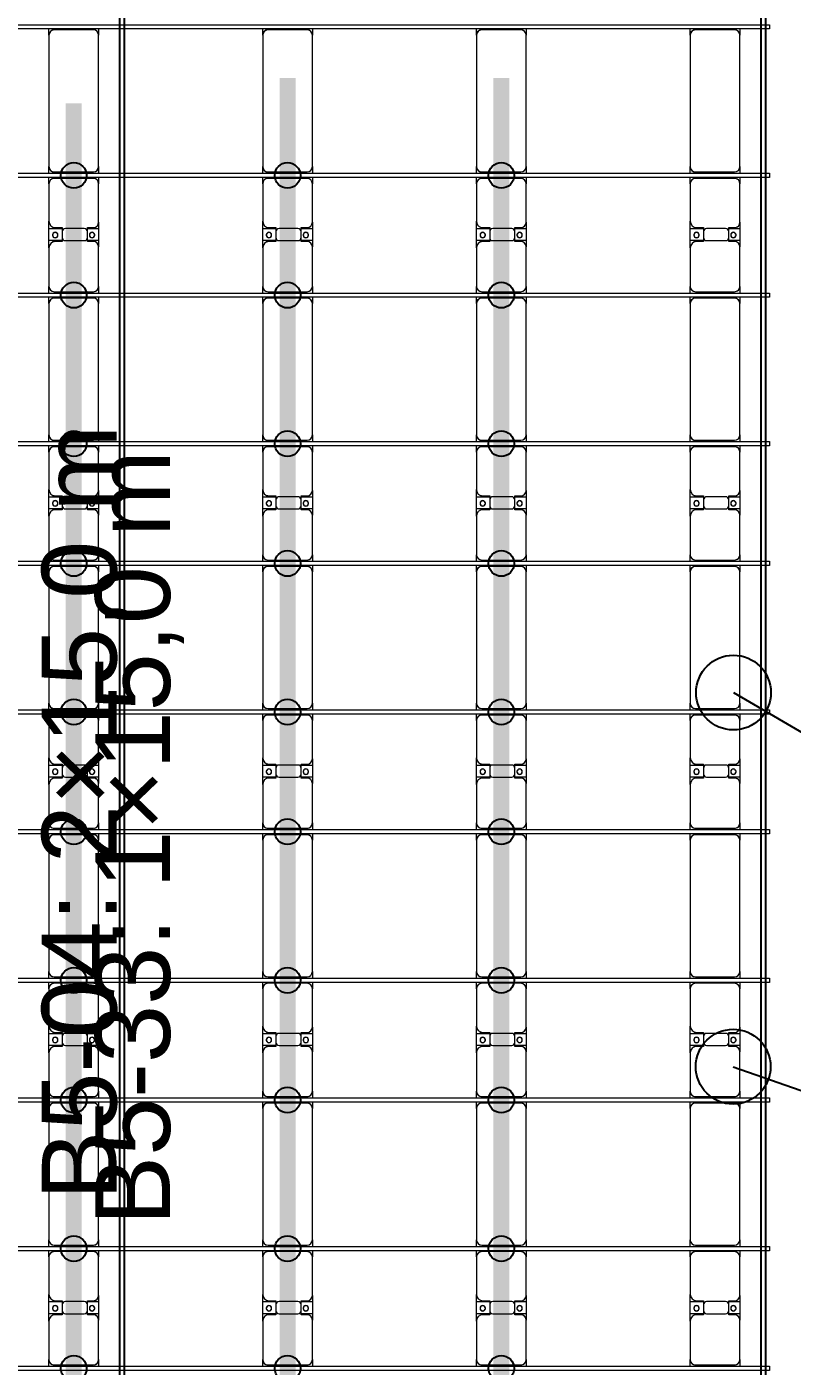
# Model space of a CAD drawing. Header units: millimetres. Extents: x -147246 to 112336, y -213734 to -86506.
# Drawn here: x 1445 to 8607, y -201110 to -188580 of the extents above; entities that cross this region are included whole.
import ezdxf

# ---------------------------------------------------------------- set-up
doc = ezdxf.new("R2010")
doc.units = ezdxf.units.MM
doc.layers.add('A-GENM', color=13, linetype='Continuous', lineweight=9)
doc.layers.add('S-BEAM', color=12, linetype='Continuous', lineweight=9)
for name, color, linetype in [('GC-BICH NEO', 6, 'Continuous'), ('GC-DAY NEO', 5, 'Continuous'), ('GC-GHI CHU', 2, 'Continuous'), ('GC-HOP 40x60 GIA CUONG', 1, 'Continuous')]:
    doc.layers.add(name, color=color, linetype=linetype)
doc.styles.add('GC_VN', font='arial.ttf')

# ---------------------------------------------------------------- blocks, each defined once
blk = doc.blocks.new('Dai phao do pin - DẢI PHAO ĐỠ PIN-V50-BỐ TRÍ KHUNG KẾT CẤU BÈ PIN 05')
at = {"layer": 'A-GENM', "color": 7}
for p, q in [((708, 242), (770, 242)), ((720, 192), (720, -173)), ((1130, 242), (770, 242)), ((1130, 242), (1312, 242)), ((1190, 118), (1190, 182)), ((1198, 242), (1380, 242)), ((1198, 118), (1198, 242)), ((1312, 242), (1312, 118)), ((1320, 182), (1320, 118)), ((1730, 242), (1380, 242)), ((1730, 242), (1788, 242)), ((1780, -173), (1780, 192)), ((1828, 242), (1890, 242)), ((1840, 192), (1840, -173)), ((3120, 242), (1890, 242)), ((3120, 242), (3178, 242)), ((3170, -173), (3170, 192)), ((3219, 242), (3280, 242)), ((3230, 192), (3230, -173)), ((3640, 242), (3280, 242)), ((3640, 242), (3822, 242)), ((3700, 118), (3700, 182)), ((3708, 242), (3890, 242)), ((3708, 118), (3708, 242)), ((3822, 242), (3822, 118)), ((3830, 182), (3830, 118)), ((4240, 242), (3890, 242)), ((4240, 242), (4298, 242)), ((4290, -173), (4290, 192)), ((4338, 242), (4400, 242)), ((4350, 192), (4350, -173)), ((5630, 242), (4400, 242)), ((5630, 242), (5688, 242)), ((5680, -173), (5680, 192)), ((5728, 242), (5790, 242)), ((5740, 192), (5740, -173)), ((6150, 242), (5790, 242)), ((6150, 242), (6332, 242)), ((6210, 118), (6210, 182)), ((6218, 242), (6400, 242)), ((6218, 118), (6218, 242)), ((6332, 242), (6332, 118)), ((6340, 182), (6340, 118)), ((6750, 242), (6400, 242)), ((6750, 242), (6808, 242)), ((6800, -173), (6800, 192)), ((6848, 242), (6910, 242)), ((6860, 192), (6860, -173)), ((8140, 242), (6910, 242)), ((8140, 242), (8198, 242)), ((8190, -173), (8190, 192)), ((8238, 242), (8300, 242)), ((8250, 192), (8250, -173)), ((8660, 242), (8300, 242)), ((8660, 242), (8842, 242)), ((8720, 118), (8720, 182)), ((8728, 242), (8910, 242)), ((8728, 118), (8728, 242)), ((8842, 242), (8842, 118)), ((8850, 182), (8850, 118)), ((9260, 242), (8910, 242)), ((9260, 242), (9318, 242)), ((9310, -173), (9310, 192)), ((9358, 242), (9420, 242)), ((9370, 192), (9370, -173)), ((10650, 242), (9420, 242)), ((10650, 242), (10708, 242)), ((10700, -173), (10700, 192)), ((10748, 242), (10808, 242)), ((10760, 192), (10760, -173)), ((11170, 242), (10810, 242)), ((11170, 242), (11352, 242)), ((11230, 118), (11230, 182)), ((11238, 242), (11420, 242)), ((11238, 118), (11238, 242)), ((11352, 242), (11352, 118)), ((11360, 182), (11360, 118)), ((11770, 242), (11420, 242)), ((11770, 242), (11828, 242)), ((11820, -173), (11820, 192)), ((11868, 242), (11930, 242)), ((11880, 192), (11880, -173)), ((13160, 242), (11930, 242)), ((13160, 242), (13218, 242)), ((13210, -173), (13210, 192)), ((1282, 118), (1190, 118)), ((1198, 88), (1198, -88)), ((1320, 118), (1228, 118)), ((1312, -88), (1312, 88)), ((3792, 118), (3700, 118)), ((3708, 88), (3708, -88)), ((3830, 118), (3738, 118)), ((3822, -88), (3822, 88)), ((6302, 118), (6210, 118)), ((6218, 88), (6218, -88)), ((6340, 118), (6248, 118)), ((6332, -88), (6332, 88)), ((8812, 118), (8720, 118)), ((8728, 88), (8728, -88)), ((8850, 118), (8758, 118)), ((8842, -88), (8842, 88)), ((11322, 118), (11230, 118)), ((11238, 88), (11238, -88)), ((11360, 118), (11268, 118)), ((11352, -88), (11352, 88)), ((1190, -173), (1190, -118)), ((1190, -118), (1282, -118)), ((1198, -223), (1198, -118)), ((1228, -118), (1320, -118)), ((1312, -118), (1312, -223)), ((1320, -118), (1320, -173)), ((3700, -173), (3700, -118)), ((3700, -118), (3792, -118)), ((3708, -223), (3708, -118)), ((3738, -118), (3830, -118)), ((3822, -118), (3822, -223)), ((3830, -118), (3830, -173)), ((6210, -173), (6210, -118)), ((6210, -118), (6302, -118)), ((6218, -223), (6218, -118)), ((6248, -118), (6340, -118)), ((6332, -118), (6332, -223)), ((6340, -118), (6340, -173)), ((8720, -173), (8720, -118)), ((8720, -118), (8812, -118)), ((8728, -223), (8728, -118)), ((8758, -118), (8850, -118)), ((8842, -118), (8842, -223)), ((8850, -118), (8850, -173)), ((11230, -173), (11230, -118)), ((11230, -118), (11322, -118)), ((11238, -223), (11238, -118)), ((11268, -118), (11360, -118)), ((11352, -118), (11352, -223)), ((11360, -118), (11360, -173)), ((770, -223), (708, -223)), ((770, -223), (1140, -223)), ((1312, -223), (1140, -223)), ((1370, -223), (1198, -223)), ((1370, -223), (1730, -223)), ((1788, -223), (1730, -223)), ((1890, -223), (1828, -223)), ((1890, -223), (3120, -223)), ((3178, -223), (3120, -223)), ((3280, -223), (3219, -223)), ((3280, -223), (3650, -223)), ((3822, -223), (3650, -223)), ((3880, -223), (3708, -223)), ((3880, -223), (4240, -223)), ((4298, -223), (4240, -223)), ((4400, -223), (4338, -223)), ((4400, -223), (5630, -223)), ((5688, -223), (5630, -223)), ((5790, -223), (5728, -223)), ((5790, -223), (6160, -223)), ((6332, -223), (6160, -223)), ((6390, -223), (6218, -223)), ((6390, -223), (6750, -223)), ((6808, -223), (6750, -223)), ((6910, -223), (6848, -223)), ((6910, -223), (8140, -223)), ((8198, -223), (8140, -223)), ((8300, -223), (8238, -223)), ((8300, -223), (8670, -223)), ((8842, -223), (8670, -223)), ((8900, -223), (8728, -223)), ((8900, -223), (9260, -223)), ((9318, -223), (9260, -223)), ((9420, -223), (9358, -223)), ((9420, -223), (10650, -223)), ((10708, -223), (10650, -223)), ((10808, -223), (10748, -223)), ((10810, -223), (11180, -223)), ((11352, -223), (11180, -223)), ((11410, -223), (11238, -223)), ((11410, -223), (11770, -223)), ((11828, -223), (11770, -223)), ((11930, -223), (11868, -223)), ((11930, -223), (13160, -223)), ((13218, -223), (13160, -223))]:
    blk.add_line(p, q, dxfattribs=at)
for centre, radius, start, end in [((770, 192), 50, 90, 180), ((770, 192), 50, 135, 180), ((1130, 182), 60, 360, 90), ((1130, 182), 60, 360, 30), ((1249, 183), 25, 360, 180), ((1249, 183), 25, 180, 0), ((1251, 183), 25, 0, 180), ((1251, 183), 25, 180, 360), ((1380, 182), 60, 90, 180), ((1380, 182), 60, 150, 180), ((1730, 192), 50, 360, 90), ((1730, 192), 50, 360, 45), ((1890, 192), 50, 90, 180), ((1890, 192), 50, 105, 180), ((3120, 192), 50, 360, 90), ((3120, 192), 50, 15, 90), ((3280, 192), 50, 90, 180), ((3280, 192), 50, 135, 180), ((3640, 182), 60, 360, 90), ((3640, 182), 60, 360, 25.4128), ((3759, 183), 25, 0, 180), ((3759, 183), 25, 180, 360), ((3761, 183), 25, 360, 180), ((3761, 183), 25, 180, 0), ((3890, 182), 60, 90, 180), ((3890, 182), 60, 150, 180), ((4240, 192), 50, 360, 90), ((4240, 192), 50, 360, 45), ((4400, 192), 50, 90, 180), ((4400, 192), 50, 105, 180), ((5630, 192), 50, 360, 90), ((5630, 192), 50, 15, 90), ((5790, 192), 50, 90, 180), ((5790, 192), 50, 135, 180), ((6150, 182), 60, 0, 90), ((6150, 182), 60, 0, 30), ((6269, 183), 25, 0, 180), ((6269, 183), 25, 180, 0), ((6271, 183), 25, 0, 180), ((6271, 183), 25, 180, 0), ((6400, 182), 60, 90, 180), ((6400, 182), 60, 150, 180), ((6750, 192), 50, 0, 90), ((6750, 192), 50, 0, 45), ((6910, 192), 50, 90, 180), ((6910, 192), 50, 105, 180), ((8140, 192), 50, 360, 90), ((8140, 192), 50, 15, 90), ((8300, 192), 50, 90, 180), ((8300, 192), 50, 135, 180), ((8660, 182), 60, 0, 90), ((8660, 182), 60, 0, 30), ((8779, 183), 25, 0, 180), ((8779, 183), 25, 180, 0), ((8781, 183), 25, 360, 180), ((8781, 183), 25, 180, 360), ((8910, 182), 60, 90, 180), ((8910, 182), 60, 150, 180), ((9260, 192), 50, 360, 90), ((9260, 192), 50, 360, 45), ((9420, 192), 50, 90, 180), ((9420, 192), 50, 105, 180), ((10650, 192), 50, 0, 90), ((10650, 192), 50, 15, 90), ((10810, 192), 50, 90, 180), ((10810, 192), 50, 135, 180), ((11170, 182), 60, 360, 90), ((11170, 182), 60, 360, 30), ((11289, 183), 25, 0, 180), ((11289, 183), 25, 180, 0), ((11291, 183), 25, 0, 180), ((11291, 183), 25, 180, 0), ((11420, 182), 60, 90, 180), ((11420, 182), 60, 150, 180), ((11770, 192), 50, 0, 90), ((11770, 192), 50, 0, 45), ((11930, 192), 50, 90, 180), ((11930, 192), 50, 105, 180), ((13160, 192), 50, 0, 90), ((13160, 192), 50, 15, 90), ((1228, 88), 30, 90, 180), ((1282, 88), 30, 360, 90), ((3738, 88), 30, 90, 180), ((3792, 88), 30, 360, 90), ((6248, 88), 30, 90, 180), ((6302, 88), 30, 360, 90), ((8758, 88), 30, 90, 180), ((8812, 88), 30, 360, 90), ((11268, 88), 30, 90, 180), ((11322, 88), 30, 360, 90), ((1228, -88), 30, 180, 270), ((1282, -88), 30, 270, 360), ((3738, -88), 30, 180, 270), ((3792, -88), 30, 270, 360), ((6248, -88), 30, 180, 270), ((6302, -88), 30, 270, 360), ((8758, -88), 30, 180, 270), ((8812, -88), 30, 270, 360), ((11268, -88), 30, 180, 270), ((11322, -88), 30, 270, 360), ((770, -173), 50, 180, 270), ((770, -173), 50, 185.1297, 225), ((1140, -173), 50, 270, 360), ((1140, -173), 50, 315, 354.8725), ((1249, -162), 25, 0, 180), ((1249, -162), 25, 180, 360), ((1251, -162), 25, 0, 180), ((1251, -162), 25, 180, 0), ((1370, -173), 50, 180, 270), ((1370, -173), 50, 185.1269, 225), ((1730, -173), 50, 270, 360), ((1730, -173), 50, 315, 354.8753), ((1890, -173), 50, 180, 270), ((1890, -173), 50, 185.1245, 270), ((3120, -173), 50, 270, 360), ((3120, -173), 50, 285, 354.8817), ((3280, -173), 50, 180, 270), ((3280, -173), 50, 185.118, 225), ((3650, -173), 50, 270, 0), ((3650, -173), 50, 315, 354.8841), ((3759, -162), 25, 0, 180), ((3759, -162), 25, 180, 360), ((3761, -162), 25, 0, 180), ((3761, -162), 25, 180, 360), ((3880, -173), 50, 180, 270), ((3880, -173), 50, 185.1152, 225), ((4240, -173), 50, 270, 360), ((4240, -173), 50, 315, 354.8869), ((4400, -173), 50, 180, 270), ((4400, -173), 50, 185.1128, 270), ((5630, -173), 50, 270, 360), ((5630, -173), 50, 285, 354.8933), ((5790, -173), 50, 180, 270), ((5790, -173), 50, 185.1064, 225), ((6160, -173), 50, 270, 0), ((6160, -173), 50, 315, 354.8958), ((6269, -162), 25, 0, 180), ((6269, -162), 25, 180, 0), ((6271, -162), 25, 0, 180), ((6271, -162), 25, 180, 0), ((6390, -173), 50, 180, 270), ((6390, -173), 50, 185.1036, 225), ((6750, -173), 50, 270, 360), ((6750, -173), 50, 315, 354.8985), ((6910, -173), 50, 180, 270), ((6910, -173), 50, 185.1012, 270), ((8140, -173), 50, 270, 360), ((8140, -173), 50, 285, 354.9049), ((8300, -173), 50, 180, 270), ((8300, -173), 50, 185.0948, 225), ((8670, -173), 50, 270, 0), ((8670, -173), 50, 315, 354.9074), ((8779, -162), 25, 360, 180), ((8779, -162), 25, 180, 0), ((8781, -162), 25, 0, 180), ((8781, -162), 25, 180, 0), ((8900, -173), 50, 180, 270), ((8900, -173), 50, 185.092, 225), ((9260, -173), 50, 270, 360), ((9260, -173), 50, 315, 354.9101), ((9420, -173), 50, 180, 270), ((9420, -173), 50, 185.0896, 270), ((10650, -173), 50, 270, 0), ((10650, -173), 50, 285, 354.9166), ((10810, -173), 50, 180, 270), ((10810, -173), 50, 185.0831, 225), ((11180, -173), 50, 270, 360), ((11180, -173), 50, 315, 354.919), ((11289, -162), 25, 360, 180), ((11289, -162), 25, 180, 0), ((11291, -162), 25, 0, 180), ((11291, -162), 25, 180, 0), ((11410, -173), 50, 180, 270), ((11410, -173), 50, 185.0804, 225), ((11770, -173), 50, 270, 360), ((11770, -173), 50, 315, 354.9218), ((11930, -173), 50, 180, 270), ((11930, -173), 50, 185.078, 270), ((13160, -173), 50, 270, 0), ((13160, -173), 50, 285, 354.9282)]:
    blk.add_arc(centre, radius, start, end, dxfattribs=at)
blk = doc.blocks.new('Dai phao do pin - DẢI PHAO ĐỠ PIN-V51-BỐ TRÍ KHUNG KẾT CẤU BÈ PIN 05')
at = {"layer": 'A-GENM', "color": 7}
for p, q in [((708, 242), (770, 242)), ((720, 192), (720, -173)), ((1130, 242), (770, 242)), ((1130, 242), (1312, 242)), ((1190, 118), (1190, 182)), ((1198, 242), (1380, 242)), ((1198, 118), (1198, 242)), ((1312, 242), (1312, 118)), ((1320, 182), (1320, 118)), ((1730, 242), (1380, 242)), ((1730, 242), (1788, 242)), ((1780, -173), (1780, 192)), ((1828, 242), (1890, 242)), ((1840, 192), (1840, -173)), ((3120, 242), (1890, 242)), ((3120, 242), (3178, 242)), ((3170, -173), (3170, 192)), ((3219, 242), (3280, 242)), ((3230, 192), (3230, -173)), ((3640, 242), (3280, 242)), ((3640, 242), (3822, 242)), ((3700, 118), (3700, 182)), ((3708, 242), (3890, 242)), ((3708, 118), (3708, 242)), ((3822, 242), (3822, 118)), ((3830, 182), (3830, 118)), ((4240, 242), (3890, 242)), ((4240, 242), (4298, 242)), ((4290, -173), (4290, 192)), ((4338, 242), (4400, 242)), ((4350, 192), (4350, -173)), ((5630, 242), (4400, 242)), ((5630, 242), (5688, 242)), ((5680, -173), (5680, 192)), ((5728, 242), (5790, 242)), ((5740, 192), (5740, -173)), ((6150, 242), (5790, 242)), ((6150, 242), (6332, 242)), ((6210, 118), (6210, 182)), ((6218, 242), (6400, 242)), ((6218, 118), (6218, 242)), ((6332, 242), (6332, 118)), ((6340, 182), (6340, 118)), ((6750, 242), (6400, 242)), ((6750, 242), (6808, 242)), ((6800, -173), (6800, 192)), ((6848, 242), (6910, 242)), ((6860, 192), (6860, -173)), ((8140, 242), (6910, 242)), ((8140, 242), (8198, 242)), ((8190, -173), (8190, 192)), ((8238, 242), (8300, 242)), ((8250, 192), (8250, -173)), ((8660, 242), (8300, 242)), ((8660, 242), (8842, 242)), ((8720, 118), (8720, 182)), ((8728, 242), (8910, 242)), ((8728, 118), (8728, 242)), ((8842, 242), (8842, 118)), ((8850, 182), (8850, 118)), ((9260, 242), (8910, 242)), ((9260, 242), (9318, 242)), ((9310, -173), (9310, 192)), ((9358, 242), (9420, 242)), ((9370, 192), (9370, -173)), ((10650, 242), (9420, 242)), ((10650, 242), (10708, 242)), ((10700, -173), (10700, 192)), ((10748, 242), (10808, 242)), ((10760, 192), (10760, -173)), ((11170, 242), (10810, 242)), ((11170, 242), (11352, 242)), ((11230, 118), (11230, 182)), ((11238, 242), (11420, 242)), ((11238, 118), (11238, 242)), ((11352, 242), (11352, 118)), ((11360, 182), (11360, 118)), ((11770, 242), (11420, 242)), ((11770, 242), (11828, 242)), ((11820, -173), (11820, 192)), ((11868, 242), (11930, 242)), ((11880, 192), (11880, -173)), ((13160, 242), (11930, 242)), ((13160, 242), (13218, 242)), ((13210, -173), (13210, 192)), ((1282, 118), (1190, 118)), ((1198, 88), (1198, -88)), ((1320, 118), (1228, 118)), ((1312, -88), (1312, 88)), ((3792, 118), (3700, 118)), ((3708, 88), (3708, -88)), ((3830, 118), (3738, 118)), ((3822, -88), (3822, 88)), ((6302, 118), (6210, 118)), ((6218, 88), (6218, -88)), ((6340, 118), (6248, 118)), ((6332, -88), (6332, 88)), ((8812, 118), (8720, 118)), ((8728, 88), (8728, -88)), ((8850, 118), (8758, 118)), ((8842, -88), (8842, 88)), ((11322, 118), (11230, 118)), ((11238, 88), (11238, -88)), ((11360, 118), (11268, 118)), ((11352, -88), (11352, 88)), ((1190, -173), (1190, -118)), ((1190, -118), (1282, -118)), ((1198, -223), (1198, -118)), ((1228, -118), (1320, -118)), ((1312, -118), (1312, -223)), ((1320, -118), (1320, -173)), ((3700, -173), (3700, -118)), ((3700, -118), (3792, -118)), ((3708, -223), (3708, -118)), ((3738, -118), (3830, -118)), ((3822, -118), (3822, -223)), ((3830, -118), (3830, -173)), ((6210, -173), (6210, -118)), ((6210, -118), (6302, -118)), ((6218, -223), (6218, -118)), ((6248, -118), (6340, -118)), ((6332, -118), (6332, -223)), ((6340, -118), (6340, -173)), ((8720, -173), (8720, -118)), ((8720, -118), (8812, -118)), ((8728, -223), (8728, -118)), ((8758, -118), (8850, -118)), ((8842, -118), (8842, -223)), ((8850, -118), (8850, -173)), ((11230, -173), (11230, -118)), ((11230, -118), (11322, -118)), ((11238, -223), (11238, -118)), ((11268, -118), (11360, -118)), ((11352, -118), (11352, -223)), ((11360, -118), (11360, -173)), ((770, -223), (708, -223)), ((770, -223), (1140, -223)), ((1312, -223), (1140, -223)), ((1370, -223), (1198, -223)), ((1370, -223), (1730, -223)), ((1788, -223), (1730, -223)), ((1890, -223), (1828, -223)), ((1890, -223), (3120, -223)), ((3178, -223), (3120, -223)), ((3280, -223), (3219, -223)), ((3280, -223), (3650, -223)), ((3822, -223), (3650, -223)), ((3880, -223), (3708, -223)), ((3880, -223), (4240, -223)), ((4298, -223), (4240, -223)), ((4400, -223), (4338, -223)), ((4400, -223), (5630, -223)), ((5688, -223), (5630, -223)), ((5790, -223), (5728, -223)), ((5790, -223), (6160, -223)), ((6332, -223), (6160, -223)), ((6390, -223), (6218, -223)), ((6390, -223), (6750, -223)), ((6808, -223), (6750, -223)), ((6910, -223), (6848, -223)), ((6910, -223), (8140, -223)), ((8198, -223), (8140, -223)), ((8300, -223), (8238, -223)), ((8300, -223), (8670, -223)), ((8842, -223), (8670, -223)), ((8900, -223), (8728, -223)), ((8900, -223), (9260, -223)), ((9318, -223), (9260, -223)), ((9420, -223), (9358, -223)), ((9420, -223), (10650, -223)), ((10708, -223), (10650, -223)), ((10808, -223), (10748, -223)), ((10810, -223), (11180, -223)), ((11352, -223), (11180, -223)), ((11410, -223), (11238, -223)), ((11410, -223), (11770, -223)), ((11828, -223), (11770, -223)), ((11930, -223), (11868, -223)), ((11930, -223), (13160, -223)), ((13218, -223), (13160, -223))]:
    blk.add_line(p, q, dxfattribs=at)
for centre, radius, start, end in [((770, 192), 50, 90, 180), ((770, 192), 50, 135, 180), ((1130, 182), 60, 360, 90), ((1130, 182), 60, 360, 30), ((1249, 183), 25, 360, 180), ((1249, 183), 25, 180, 0), ((1251, 183), 25, 0, 180), ((1251, 183), 25, 180, 360), ((1380, 182), 60, 90, 180), ((1380, 182), 60, 150, 180), ((1730, 192), 50, 360, 90), ((1730, 192), 50, 360, 45), ((1890, 192), 50, 90, 180), ((1890, 192), 50, 105, 180), ((3120, 192), 50, 360, 90), ((3120, 192), 50, 15, 90), ((3280, 192), 50, 90, 180), ((3280, 192), 50, 135, 180), ((3640, 182), 60, 360, 90), ((3640, 182), 60, 360, 25.3917), ((3759, 183), 25, 0, 180), ((3759, 183), 25, 180, 360), ((3761, 183), 25, 360, 180), ((3761, 183), 25, 180, 0), ((3890, 182), 60, 90, 180), ((3890, 182), 60, 150, 180), ((4240, 192), 50, 360, 90), ((4240, 192), 50, 360, 45), ((4400, 192), 50, 90, 180), ((4400, 192), 50, 105, 180), ((5630, 192), 50, 360, 90), ((5630, 192), 50, 15, 90), ((5790, 192), 50, 90, 180), ((5790, 192), 50, 135, 180), ((6150, 182), 60, 0, 90), ((6150, 182), 60, 0, 30), ((6269, 183), 25, 0, 180), ((6269, 183), 25, 180, 0), ((6271, 183), 25, 0, 180), ((6271, 183), 25, 180, 0), ((6400, 182), 60, 90, 180), ((6400, 182), 60, 150, 180), ((6750, 192), 50, 0, 90), ((6750, 192), 50, 0, 45), ((6910, 192), 50, 90, 180), ((6910, 192), 50, 105, 180), ((8140, 192), 50, 360, 90), ((8140, 192), 50, 15, 90), ((8300, 192), 50, 90, 180), ((8300, 192), 50, 135, 180), ((8660, 182), 60, 0, 90), ((8660, 182), 60, 0, 30), ((8779, 183), 25, 0, 180), ((8779, 183), 25, 180, 0), ((8781, 183), 25, 360, 180), ((8781, 183), 25, 180, 360), ((8910, 182), 60, 90, 180), ((8910, 182), 60, 150, 180), ((9260, 192), 50, 360, 90), ((9260, 192), 50, 360, 45), ((9420, 192), 50, 90, 180), ((9420, 192), 50, 105, 180), ((10650, 192), 50, 0, 90), ((10650, 192), 50, 15, 90), ((10810, 192), 50, 90, 180), ((10810, 192), 50, 135, 180), ((11170, 182), 60, 360, 90), ((11170, 182), 60, 360, 30), ((11289, 183), 25, 0, 180), ((11289, 183), 25, 180, 0), ((11291, 183), 25, 0, 180), ((11291, 183), 25, 180, 0), ((11420, 182), 60, 90, 180), ((11420, 182), 60, 150, 180), ((11770, 192), 50, 0, 90), ((11770, 192), 50, 0, 45), ((11930, 192), 50, 90, 180), ((11930, 192), 50, 105, 180), ((13160, 192), 50, 0, 90), ((13160, 192), 50, 15, 90), ((1228, 88), 30, 90, 180), ((1282, 88), 30, 360, 90), ((3738, 88), 30, 90, 180), ((3792, 88), 30, 360, 90), ((6248, 88), 30, 90, 180), ((6302, 88), 30, 360, 90), ((8758, 88), 30, 90, 180), ((8812, 88), 30, 360, 90), ((11268, 88), 30, 90, 180), ((11322, 88), 30, 360, 90), ((1228, -88), 30, 180, 270), ((1282, -88), 30, 270, 360), ((3738, -88), 30, 180, 270), ((3792, -88), 30, 270, 360), ((6248, -88), 30, 180, 270), ((6302, -88), 30, 270, 360), ((8758, -88), 30, 180, 270), ((8812, -88), 30, 270, 360), ((11268, -88), 30, 180, 270), ((11322, -88), 30, 270, 360), ((770, -173), 50, 180, 270), ((770, -173), 50, 180, 225), ((1140, -173), 50, 270, 360), ((1140, -173), 50, 315, 360), ((1249, -162), 25, 0, 180), ((1249, -162), 25, 180, 360), ((1251, -162), 25, 0, 180), ((1251, -162), 25, 180, 0), ((1370, -173), 50, 180, 270), ((1370, -173), 50, 180, 225), ((1730, -173), 50, 270, 360), ((1730, -173), 50, 315, 360), ((1890, -173), 50, 180, 270), ((1890, -173), 50, 180, 270), ((3120, -173), 50, 270, 360), ((3120, -173), 50, 285, 360), ((3280, -173), 50, 180, 270), ((3280, -173), 50, 180, 225), ((3650, -173), 50, 270, 0), ((3650, -173), 50, 315, 0), ((3759, -162), 25, 0, 180), ((3759, -162), 25, 180, 360), ((3761, -162), 25, 0, 180), ((3761, -162), 25, 180, 360), ((3880, -173), 50, 180, 270), ((3880, -173), 50, 180, 225), ((4240, -173), 50, 270, 360), ((4240, -173), 50, 315, 360), ((4400, -173), 50, 180, 270), ((4400, -173), 50, 180, 270), ((5630, -173), 50, 270, 360), ((5630, -173), 50, 285, 360), ((5790, -173), 50, 180, 270), ((5790, -173), 50, 180, 225), ((6160, -173), 50, 270, 0), ((6160, -173), 50, 315, 0), ((6269, -162), 25, 0, 180), ((6269, -162), 25, 180, 0), ((6271, -162), 25, 0, 180), ((6271, -162), 25, 180, 0), ((6390, -173), 50, 180, 270), ((6390, -173), 50, 180, 225), ((6750, -173), 50, 270, 360), ((6750, -173), 50, 315, 360), ((6910, -173), 50, 180, 270), ((6910, -173), 50, 180, 270), ((8140, -173), 50, 270, 360), ((8140, -173), 50, 285, 360), ((8300, -173), 50, 180, 270), ((8300, -173), 50, 180, 225), ((8670, -173), 50, 270, 0), ((8670, -173), 50, 315, 0), ((8779, -162), 25, 360, 180), ((8779, -162), 25, 180, 0), ((8781, -162), 25, 0, 180), ((8781, -162), 25, 180, 0), ((8900, -173), 50, 180, 270), ((8900, -173), 50, 180, 225), ((9260, -173), 50, 270, 360), ((9260, -173), 50, 315, 360), ((9420, -173), 50, 180, 270), ((9420, -173), 50, 180, 270), ((10650, -173), 50, 270, 0), ((10650, -173), 50, 285, 0), ((10810, -173), 50, 180, 270), ((10810, -173), 50, 180, 225), ((11180, -173), 50, 270, 360), ((11180, -173), 50, 315, 360), ((11289, -162), 25, 360, 180), ((11289, -162), 25, 180, 0), ((11291, -162), 25, 0, 180), ((11291, -162), 25, 180, 0), ((11410, -173), 50, 180, 270), ((11410, -173), 50, 180, 225), ((11770, -173), 50, 270, 360), ((11770, -173), 50, 315, 360), ((11930, -173), 50, 180, 270), ((11930, -173), 50, 180, 270), ((13160, -173), 50, 270, 0), ((13160, -173), 50, 285, 360)]:
    blk.add_arc(centre, radius, start, end, dxfattribs=at)
blk = doc.blocks.new('Dai phao do pin - DẢI PHAO ĐỠ PIN-V52-BỐ TRÍ KHUNG KẾT CẤU BÈ PIN 05')
at = {"layer": 'A-GENM', "color": 7}
for p, q in [((708, 242), (770, 242)), ((720, 192), (720, -173)), ((1130, 242), (770, 242)), ((1130, 242), (1312, 242)), ((1190, 118), (1190, 182)), ((1198, 242), (1380, 242)), ((1198, 118), (1198, 242)), ((1312, 242), (1312, 118)), ((1320, 182), (1320, 118)), ((1730, 242), (1380, 242)), ((1730, 242), (1788, 242)), ((1780, -173), (1780, 192)), ((1828, 242), (1890, 242)), ((1840, 192), (1840, -173)), ((3120, 242), (1890, 242)), ((3120, 242), (3178, 242)), ((3170, -173), (3170, 192)), ((3219, 242), (3280, 242)), ((3230, 192), (3230, -173)), ((3640, 242), (3280, 242)), ((3640, 242), (3822, 242)), ((3700, 118), (3700, 182)), ((3708, 242), (3890, 242)), ((3708, 118), (3708, 242)), ((3822, 242), (3822, 118)), ((3830, 182), (3830, 118)), ((4240, 242), (3890, 242)), ((4240, 242), (4298, 242)), ((4290, -173), (4290, 192)), ((4338, 242), (4400, 242)), ((4350, 192), (4350, -173)), ((5630, 242), (4400, 242)), ((5630, 242), (5688, 242)), ((5680, -173), (5680, 192)), ((5728, 242), (5790, 242)), ((5740, 192), (5740, -173)), ((6150, 242), (5790, 242)), ((6150, 242), (6332, 242)), ((6210, 118), (6210, 182)), ((6218, 242), (6400, 242)), ((6218, 118), (6218, 242)), ((6332, 242), (6332, 118)), ((6340, 182), (6340, 118)), ((6750, 242), (6400, 242)), ((6750, 242), (6808, 242)), ((6800, -173), (6800, 192)), ((6848, 242), (6910, 242)), ((6860, 192), (6860, -173)), ((8140, 242), (6910, 242)), ((8140, 242), (8198, 242)), ((8190, -173), (8190, 192)), ((8238, 242), (8300, 242)), ((8250, 192), (8250, -173)), ((8660, 242), (8300, 242)), ((8660, 242), (8842, 242)), ((8720, 118), (8720, 182)), ((8728, 242), (8910, 242)), ((8728, 118), (8728, 242)), ((8842, 242), (8842, 118)), ((8850, 182), (8850, 118)), ((9260, 242), (8910, 242)), ((9260, 242), (9318, 242)), ((9310, -173), (9310, 192)), ((9358, 242), (9420, 242)), ((9370, 192), (9370, -173)), ((10650, 242), (9420, 242)), ((10650, 242), (10708, 242)), ((10700, -173), (10700, 192)), ((10748, 242), (10808, 242)), ((10760, 192), (10760, -173)), ((11170, 242), (10810, 242)), ((11170, 242), (11352, 242)), ((11230, 118), (11230, 182)), ((11238, 242), (11420, 242)), ((11238, 118), (11238, 242)), ((11352, 242), (11352, 118)), ((11360, 182), (11360, 118)), ((11770, 242), (11420, 242)), ((11770, 242), (11828, 242)), ((11820, -173), (11820, 192)), ((11868, 242), (11930, 242)), ((11880, 192), (11880, -173)), ((13160, 242), (11930, 242)), ((13160, 242), (13218, 242)), ((13210, -173), (13210, 192)), ((1282, 118), (1190, 118)), ((1198, 88), (1198, -88)), ((1320, 118), (1228, 118)), ((1312, -88), (1312, 88)), ((3792, 118), (3700, 118)), ((3708, 88), (3708, -88)), ((3830, 118), (3738, 118)), ((3822, -88), (3822, 88)), ((6302, 118), (6210, 118)), ((6218, 88), (6218, -88)), ((6340, 118), (6248, 118)), ((6332, -88), (6332, 88)), ((8812, 118), (8720, 118)), ((8728, 88), (8728, -88)), ((8850, 118), (8758, 118)), ((8842, -88), (8842, 88)), ((11322, 118), (11230, 118)), ((11238, 88), (11238, -88)), ((11360, 118), (11268, 118)), ((11352, -88), (11352, 88)), ((1190, -173), (1190, -118)), ((1190, -118), (1282, -118)), ((1198, -223), (1198, -118)), ((1228, -118), (1320, -118)), ((1312, -118), (1312, -223)), ((1320, -118), (1320, -173)), ((3700, -173), (3700, -118)), ((3700, -118), (3792, -118)), ((3708, -223), (3708, -118)), ((3738, -118), (3830, -118)), ((3822, -118), (3822, -223)), ((3830, -118), (3830, -173)), ((6210, -173), (6210, -118)), ((6210, -118), (6302, -118)), ((6218, -223), (6218, -118)), ((6248, -118), (6340, -118)), ((6332, -118), (6332, -223)), ((6340, -118), (6340, -173)), ((8720, -173), (8720, -118)), ((8720, -118), (8812, -118)), ((8728, -223), (8728, -118)), ((8758, -118), (8850, -118)), ((8842, -118), (8842, -223)), ((8850, -118), (8850, -173)), ((11230, -173), (11230, -118)), ((11230, -118), (11322, -118)), ((11238, -223), (11238, -118)), ((11268, -118), (11360, -118)), ((11352, -118), (11352, -223)), ((11360, -118), (11360, -173)), ((770, -223), (708, -223)), ((770, -223), (1140, -223)), ((1312, -223), (1140, -223)), ((1370, -223), (1198, -223)), ((1370, -223), (1730, -223)), ((1788, -223), (1730, -223)), ((1890, -223), (1828, -223)), ((1890, -223), (3120, -223)), ((3178, -223), (3120, -223)), ((3280, -223), (3219, -223)), ((3280, -223), (3650, -223)), ((3822, -223), (3650, -223)), ((3880, -223), (3708, -223)), ((3880, -223), (4240, -223)), ((4298, -223), (4240, -223)), ((4400, -223), (4338, -223)), ((4400, -223), (5630, -223)), ((5688, -223), (5630, -223)), ((5790, -223), (5728, -223)), ((5790, -223), (6160, -223)), ((6332, -223), (6160, -223)), ((6390, -223), (6218, -223)), ((6390, -223), (6750, -223)), ((6808, -223), (6750, -223)), ((6910, -223), (6848, -223)), ((6910, -223), (8140, -223)), ((8198, -223), (8140, -223)), ((8300, -223), (8238, -223)), ((8300, -223), (8670, -223)), ((8842, -223), (8670, -223)), ((8900, -223), (8728, -223)), ((8900, -223), (9260, -223)), ((9318, -223), (9260, -223)), ((9420, -223), (9358, -223)), ((9420, -223), (10650, -223)), ((10708, -223), (10650, -223)), ((10808, -223), (10748, -223)), ((10810, -223), (11180, -223)), ((11352, -223), (11180, -223)), ((11410, -223), (11238, -223)), ((11410, -223), (11770, -223)), ((11828, -223), (11770, -223)), ((11930, -223), (11868, -223)), ((11930, -223), (13160, -223)), ((13218, -223), (13160, -223))]:
    blk.add_line(p, q, dxfattribs=at)
for centre, radius, start, end in [((770, 192), 50, 90, 180), ((770, 192), 50, 135, 180), ((1130, 182), 60, 360, 90), ((1130, 182), 60, 360, 30), ((1249, 183), 25, 360, 180), ((1249, 183), 25, 180, 0), ((1251, 183), 25, 0, 180), ((1251, 183), 25, 180, 360), ((1380, 182), 60, 90, 180), ((1380, 182), 60, 150, 180), ((1730, 192), 50, 360, 90), ((1730, 192), 50, 360, 45), ((1890, 192), 50, 90, 180), ((1890, 192), 50, 105, 180), ((3120, 192), 50, 360, 90), ((3120, 192), 50, 15, 90), ((3280, 192), 50, 90, 180), ((3280, 192), 50, 135, 180), ((3640, 182), 60, 360, 90), ((3640, 182), 60, 360, 25.3706), ((3759, 183), 25, 0, 180), ((3759, 183), 25, 180, 360), ((3761, 183), 25, 360, 180), ((3761, 183), 25, 180, 0), ((3890, 182), 60, 90, 180), ((3890, 182), 60, 150, 180), ((4240, 192), 50, 360, 90), ((4240, 192), 50, 360, 45), ((4400, 192), 50, 90, 180), ((4400, 192), 50, 105, 180), ((5630, 192), 50, 360, 90), ((5630, 192), 50, 15, 90), ((5790, 192), 50, 90, 180), ((5790, 192), 50, 135, 180), ((6150, 182), 60, 0, 90), ((6150, 182), 60, 0, 30), ((6269, 183), 25, 0, 180), ((6269, 183), 25, 180, 0), ((6271, 183), 25, 0, 180), ((6271, 183), 25, 180, 0), ((6400, 182), 60, 90, 180), ((6400, 182), 60, 150, 180), ((6750, 192), 50, 0, 90), ((6750, 192), 50, 0, 45), ((6910, 192), 50, 90, 180), ((6910, 192), 50, 105, 180), ((8140, 192), 50, 360, 90), ((8140, 192), 50, 15, 90), ((8300, 192), 50, 90, 180), ((8300, 192), 50, 135, 180), ((8660, 182), 60, 0, 90), ((8660, 182), 60, 0, 30), ((8779, 183), 25, 0, 180), ((8779, 183), 25, 180, 0), ((8781, 183), 25, 360, 180), ((8781, 183), 25, 180, 360), ((8910, 182), 60, 90, 180), ((8910, 182), 60, 150, 180), ((9260, 192), 50, 360, 90), ((9260, 192), 50, 360, 45), ((9420, 192), 50, 90, 180), ((9420, 192), 50, 105, 180), ((10650, 192), 50, 0, 90), ((10650, 192), 50, 15, 90), ((10810, 192), 50, 90, 180), ((10810, 192), 50, 135, 180), ((11170, 182), 60, 360, 90), ((11170, 182), 60, 360, 30), ((11289, 183), 25, 0, 180), ((11289, 183), 25, 180, 0), ((11291, 183), 25, 0, 180), ((11291, 183), 25, 180, 0), ((11420, 182), 60, 90, 180), ((11420, 182), 60, 150, 180), ((11770, 192), 50, 0, 90), ((11770, 192), 50, 0, 45), ((11930, 192), 50, 90, 180), ((11930, 192), 50, 105, 180), ((13160, 192), 50, 0, 90), ((13160, 192), 50, 15, 90), ((1228, 88), 30, 90, 180), ((1282, 88), 30, 360, 90), ((3738, 88), 30, 90, 180), ((3792, 88), 30, 360, 90), ((6248, 88), 30, 90, 180), ((6302, 88), 30, 360, 90), ((8758, 88), 30, 90, 180), ((8812, 88), 30, 360, 90), ((11268, 88), 30, 90, 180), ((11322, 88), 30, 360, 90), ((1228, -88), 30, 180, 270), ((1282, -88), 30, 270, 360), ((3738, -88), 30, 180, 270), ((3792, -88), 30, 270, 360), ((6248, -88), 30, 180, 270), ((6302, -88), 30, 270, 360), ((8758, -88), 30, 180, 270), ((8812, -88), 30, 270, 360), ((11268, -88), 30, 180, 270), ((11322, -88), 30, 270, 360), ((770, -173), 50, 180, 270), ((770, -173), 50, 180, 225), ((1140, -173), 50, 270, 360), ((1140, -173), 50, 315, 360), ((1249, -162), 25, 0, 180), ((1249, -162), 25, 180, 360), ((1251, -162), 25, 0, 180), ((1251, -162), 25, 180, 0), ((1370, -173), 50, 180, 270), ((1370, -173), 50, 180, 225), ((1730, -173), 50, 270, 360), ((1730, -173), 50, 315, 360), ((1890, -173), 50, 180, 270), ((1890, -173), 50, 180, 270), ((3120, -173), 50, 270, 360), ((3120, -173), 50, 285, 360), ((3280, -173), 50, 180, 270), ((3280, -173), 50, 180, 225), ((3650, -173), 50, 270, 0), ((3650, -173), 50, 315, 0), ((3759, -162), 25, 0, 180), ((3759, -162), 25, 180, 360), ((3761, -162), 25, 0, 180), ((3761, -162), 25, 180, 360), ((3880, -173), 50, 180, 270), ((3880, -173), 50, 180, 225), ((4240, -173), 50, 270, 360), ((4240, -173), 50, 315, 360), ((4400, -173), 50, 180, 270), ((4400, -173), 50, 180, 270), ((5630, -173), 50, 270, 360), ((5630, -173), 50, 285, 360), ((5790, -173), 50, 180, 270), ((5790, -173), 50, 180, 225), ((6160, -173), 50, 270, 0), ((6160, -173), 50, 315, 0), ((6269, -162), 25, 0, 180), ((6269, -162), 25, 180, 0), ((6271, -162), 25, 0, 180), ((6271, -162), 25, 180, 0), ((6390, -173), 50, 180, 270), ((6390, -173), 50, 180, 225), ((6750, -173), 50, 270, 360), ((6750, -173), 50, 315, 360), ((6910, -173), 50, 180, 270), ((6910, -173), 50, 180, 270), ((8140, -173), 50, 270, 360), ((8140, -173), 50, 285, 360), ((8300, -173), 50, 180, 270), ((8300, -173), 50, 180, 225), ((8670, -173), 50, 270, 0), ((8670, -173), 50, 315, 0), ((8779, -162), 25, 360, 180), ((8779, -162), 25, 180, 0), ((8781, -162), 25, 0, 180), ((8781, -162), 25, 180, 0), ((8900, -173), 50, 180, 270), ((8900, -173), 50, 180, 225), ((9260, -173), 50, 270, 360), ((9260, -173), 50, 315, 360), ((9420, -173), 50, 180, 270), ((9420, -173), 50, 180, 270), ((10650, -173), 50, 270, 0), ((10650, -173), 50, 285, 0), ((10810, -173), 50, 180, 270), ((10810, -173), 50, 180, 225), ((11180, -173), 50, 270, 360), ((11180, -173), 50, 315, 360), ((11289, -162), 25, 360, 180), ((11289, -162), 25, 180, 0), ((11291, -162), 25, 0, 180), ((11291, -162), 25, 180, 0), ((11410, -173), 50, 180, 270), ((11410, -173), 50, 180, 225), ((11770, -173), 50, 270, 360), ((11770, -173), 50, 315, 360), ((11930, -173), 50, 180, 270), ((11930, -173), 50, 180, 270), ((13160, -173), 50, 270, 0), ((13160, -173), 50, 285, 360)]:
    blk.add_arc(centre, radius, start, end, dxfattribs=at)
blk = doc.blocks.new('Dai phao do pin - DẢI PHAO ĐỠ PIN-V53-BỐ TRÍ KHUNG KẾT CẤU BÈ PIN 05')
at = {"layer": 'A-GENM', "color": 7}
for p, q in [((708, 242), (770, 242)), ((720, 192), (720, -173)), ((1130, 242), (770, 242)), ((1130, 242), (1312, 242)), ((1190, 118), (1190, 182)), ((1198, 242), (1380, 242)), ((1198, 118), (1198, 242)), ((1312, 242), (1312, 118)), ((1320, 182), (1320, 118)), ((1730, 242), (1380, 242)), ((1730, 242), (1788, 242)), ((1780, -173), (1780, 192)), ((1828, 242), (1890, 242)), ((1840, 192), (1840, -173)), ((3120, 242), (1890, 242)), ((3120, 242), (3178, 242)), ((3170, -173), (3170, 192)), ((3219, 242), (3280, 242)), ((3230, 192), (3230, -173)), ((3640, 242), (3280, 242)), ((3640, 242), (3822, 242)), ((3700, 118), (3700, 182)), ((3708, 242), (3890, 242)), ((3708, 118), (3708, 242)), ((3822, 242), (3822, 118)), ((3830, 182), (3830, 118)), ((4240, 242), (3890, 242)), ((4240, 242), (4298, 242)), ((4290, -173), (4290, 192)), ((4338, 242), (4400, 242)), ((4350, 192), (4350, -173)), ((5630, 242), (4400, 242)), ((5630, 242), (5688, 242)), ((5680, -173), (5680, 192)), ((5728, 242), (5790, 242)), ((5740, 192), (5740, -173)), ((6150, 242), (5790, 242)), ((6150, 242), (6332, 242)), ((6210, 118), (6210, 182)), ((6218, 242), (6400, 242)), ((6218, 118), (6218, 242)), ((6332, 242), (6332, 118)), ((6340, 182), (6340, 118)), ((6750, 242), (6400, 242)), ((6750, 242), (6808, 242)), ((6800, -173), (6800, 192)), ((6848, 242), (6910, 242)), ((6860, 192), (6860, -173)), ((8140, 242), (6910, 242)), ((8140, 242), (8198, 242)), ((8190, -173), (8190, 192)), ((8238, 242), (8300, 242)), ((8250, 192), (8250, -173)), ((8660, 242), (8300, 242)), ((8660, 242), (8842, 242)), ((8720, 118), (8720, 182)), ((8728, 242), (8910, 242)), ((8728, 118), (8728, 242)), ((8842, 242), (8842, 118)), ((8850, 182), (8850, 118)), ((9260, 242), (8910, 242)), ((9260, 242), (9318, 242)), ((9310, -173), (9310, 192)), ((9358, 242), (9420, 242)), ((9370, 192), (9370, -173)), ((10650, 242), (9420, 242)), ((10650, 242), (10708, 242)), ((10700, -173), (10700, 192)), ((10748, 242), (10808, 242)), ((10760, 192), (10760, -173)), ((11170, 242), (10810, 242)), ((11170, 242), (11352, 242)), ((11230, 118), (11230, 182)), ((11238, 242), (11420, 242)), ((11238, 118), (11238, 242)), ((11352, 242), (11352, 118)), ((11360, 182), (11360, 118)), ((11770, 242), (11420, 242)), ((11770, 242), (11828, 242)), ((11820, -173), (11820, 192)), ((11868, 242), (11930, 242)), ((11880, 192), (11880, -173)), ((13160, 242), (11930, 242)), ((13160, 242), (13218, 242)), ((13210, -173), (13210, 192)), ((1282, 118), (1190, 118)), ((1198, 88), (1198, -88)), ((1320, 118), (1228, 118)), ((1312, -88), (1312, 88)), ((3792, 118), (3700, 118)), ((3708, 88), (3708, -88)), ((3830, 118), (3738, 118)), ((3822, -88), (3822, 88)), ((6302, 118), (6210, 118)), ((6218, 88), (6218, -88)), ((6340, 118), (6248, 118)), ((6332, -88), (6332, 88)), ((8812, 118), (8720, 118)), ((8728, 88), (8728, -88)), ((8850, 118), (8758, 118)), ((8842, -88), (8842, 88)), ((11322, 118), (11230, 118)), ((11238, 88), (11238, -88)), ((11360, 118), (11268, 118)), ((11352, -88), (11352, 88)), ((1190, -173), (1190, -118)), ((1190, -118), (1282, -118)), ((1198, -223), (1198, -118)), ((1228, -118), (1320, -118)), ((1312, -118), (1312, -223)), ((1320, -118), (1320, -173)), ((3700, -173), (3700, -118)), ((3700, -118), (3792, -118)), ((3708, -223), (3708, -118)), ((3738, -118), (3830, -118)), ((3822, -118), (3822, -223)), ((3830, -118), (3830, -173)), ((6210, -173), (6210, -118)), ((6210, -118), (6302, -118)), ((6218, -223), (6218, -118)), ((6248, -118), (6340, -118)), ((6332, -118), (6332, -223)), ((6340, -118), (6340, -173)), ((8720, -173), (8720, -118)), ((8720, -118), (8812, -118)), ((8728, -223), (8728, -118)), ((8758, -118), (8850, -118)), ((8842, -118), (8842, -223)), ((8850, -118), (8850, -173)), ((11230, -173), (11230, -118)), ((11230, -118), (11322, -118)), ((11238, -223), (11238, -118)), ((11268, -118), (11360, -118)), ((11352, -118), (11352, -223)), ((11360, -118), (11360, -173)), ((770, -223), (708, -223)), ((770, -223), (1140, -223)), ((1312, -223), (1140, -223)), ((1370, -223), (1198, -223)), ((1370, -223), (1730, -223)), ((1788, -223), (1730, -223)), ((1890, -223), (1828, -223)), ((1890, -223), (3120, -223)), ((3178, -223), (3120, -223)), ((3280, -223), (3219, -223)), ((3280, -223), (3650, -223)), ((3822, -223), (3650, -223)), ((3880, -223), (3708, -223)), ((3880, -223), (4240, -223)), ((4298, -223), (4240, -223)), ((4400, -223), (4338, -223)), ((4400, -223), (5630, -223)), ((5688, -223), (5630, -223)), ((5790, -223), (5728, -223)), ((5790, -223), (6160, -223)), ((6332, -223), (6160, -223)), ((6390, -223), (6218, -223)), ((6390, -223), (6750, -223)), ((6808, -223), (6750, -223)), ((6910, -223), (6848, -223)), ((6910, -223), (8140, -223)), ((8198, -223), (8140, -223)), ((8300, -223), (8238, -223)), ((8300, -223), (8670, -223)), ((8842, -223), (8670, -223)), ((8900, -223), (8728, -223)), ((8900, -223), (9260, -223)), ((9318, -223), (9260, -223)), ((9420, -223), (9358, -223)), ((9420, -223), (10650, -223)), ((10708, -223), (10650, -223)), ((10808, -223), (10748, -223)), ((10810, -223), (11180, -223)), ((11352, -223), (11180, -223)), ((11410, -223), (11238, -223)), ((11410, -223), (11770, -223)), ((11828, -223), (11770, -223)), ((11930, -223), (11868, -223)), ((11930, -223), (13160, -223)), ((13218, -223), (13160, -223))]:
    blk.add_line(p, q, dxfattribs=at)
for centre, radius, start, end in [((770, 192), 50, 90, 180), ((770, 192), 50, 135, 180), ((1130, 182), 60, 360, 90), ((1130, 182), 60, 360, 30), ((1249, 183), 25, 360, 180), ((1249, 183), 25, 180, 0), ((1251, 183), 25, 0, 180), ((1251, 183), 25, 180, 360), ((1380, 182), 60, 90, 180), ((1380, 182), 60, 150, 180), ((1730, 192), 50, 360, 90), ((1730, 192), 50, 360, 45), ((1890, 192), 50, 90, 180), ((1890, 192), 50, 105, 180), ((3120, 192), 50, 360, 90), ((3120, 192), 50, 15, 90), ((3280, 192), 50, 90, 180), ((3280, 192), 50, 135, 180), ((3640, 182), 60, 360, 90), ((3640, 182), 60, 360, 25.3495), ((3759, 183), 25, 0, 180), ((3759, 183), 25, 180, 360), ((3761, 183), 25, 360, 180), ((3761, 183), 25, 180, 0), ((3890, 182), 60, 90, 180), ((3890, 182), 60, 150, 180), ((4240, 192), 50, 360, 90), ((4240, 192), 50, 360, 45), ((4400, 192), 50, 90, 180), ((4400, 192), 50, 105, 180), ((5630, 192), 50, 360, 90), ((5630, 192), 50, 15, 90), ((5790, 192), 50, 90, 180), ((5790, 192), 50, 135, 180), ((6150, 182), 60, 0, 90), ((6150, 182), 60, 0, 30), ((6269, 183), 25, 0, 180), ((6269, 183), 25, 180, 0), ((6271, 183), 25, 0, 180), ((6271, 183), 25, 180, 0), ((6400, 182), 60, 90, 180), ((6400, 182), 60, 150, 180), ((6750, 192), 50, 0, 90), ((6750, 192), 50, 0, 45), ((6910, 192), 50, 90, 180), ((6910, 192), 50, 105, 180), ((8140, 192), 50, 360, 90), ((8140, 192), 50, 15, 90), ((8300, 192), 50, 90, 180), ((8300, 192), 50, 135, 180), ((8660, 182), 60, 0, 90), ((8660, 182), 60, 0, 30), ((8779, 183), 25, 0, 180), ((8779, 183), 25, 180, 0), ((8781, 183), 25, 360, 180), ((8781, 183), 25, 180, 360), ((8910, 182), 60, 90, 180), ((8910, 182), 60, 150, 180), ((9260, 192), 50, 360, 90), ((9260, 192), 50, 360, 45), ((9420, 192), 50, 90, 180), ((9420, 192), 50, 105, 180), ((10650, 192), 50, 0, 90), ((10650, 192), 50, 15, 90), ((10810, 192), 50, 90, 180), ((10810, 192), 50, 135, 180), ((11170, 182), 60, 360, 90), ((11170, 182), 60, 360, 30), ((11289, 183), 25, 0, 180), ((11289, 183), 25, 180, 0), ((11291, 183), 25, 0, 180), ((11291, 183), 25, 180, 0), ((11420, 182), 60, 90, 180), ((11420, 182), 60, 150, 180), ((11770, 192), 50, 0, 90), ((11770, 192), 50, 0, 45), ((11930, 192), 50, 90, 180), ((11930, 192), 50, 105, 180), ((13160, 192), 50, 0, 90), ((13160, 192), 50, 15, 90), ((1228, 88), 30, 90, 180), ((1282, 88), 30, 360, 90), ((3738, 88), 30, 90, 180), ((3792, 88), 30, 360, 90), ((6248, 88), 30, 90, 180), ((6302, 88), 30, 360, 90), ((8758, 88), 30, 90, 180), ((8812, 88), 30, 360, 90), ((11268, 88), 30, 90, 180), ((11322, 88), 30, 360, 90), ((1228, -88), 30, 180, 270), ((1282, -88), 30, 270, 360), ((3738, -88), 30, 180, 270), ((3792, -88), 30, 270, 360), ((6248, -88), 30, 180, 270), ((6302, -88), 30, 270, 360), ((8758, -88), 30, 180, 270), ((8812, -88), 30, 270, 360), ((11268, -88), 30, 180, 270), ((11322, -88), 30, 270, 360), ((770, -173), 50, 180, 270), ((770, -173), 50, 180, 225), ((1140, -173), 50, 270, 360), ((1140, -173), 50, 315, 360), ((1249, -162), 25, 0, 180), ((1249, -162), 25, 180, 360), ((1251, -162), 25, 0, 180), ((1251, -162), 25, 180, 0), ((1370, -173), 50, 180, 270), ((1370, -173), 50, 180, 225), ((1730, -173), 50, 270, 360), ((1730, -173), 50, 315, 360), ((1890, -173), 50, 180, 270), ((1890, -173), 50, 180, 270), ((3120, -173), 50, 270, 360), ((3120, -173), 50, 285, 360), ((3280, -173), 50, 180, 270), ((3280, -173), 50, 180, 225), ((3650, -173), 50, 270, 0), ((3650, -173), 50, 315, 0), ((3759, -162), 25, 0, 180), ((3759, -162), 25, 180, 360), ((3761, -162), 25, 0, 180), ((3761, -162), 25, 180, 360), ((3880, -173), 50, 180, 270), ((3880, -173), 50, 180, 225), ((4240, -173), 50, 270, 360), ((4240, -173), 50, 315, 360), ((4400, -173), 50, 180, 270), ((4400, -173), 50, 180, 270), ((5630, -173), 50, 270, 360), ((5630, -173), 50, 285, 360), ((5790, -173), 50, 180, 270), ((5790, -173), 50, 180, 225), ((6160, -173), 50, 270, 0), ((6160, -173), 50, 315, 0), ((6269, -162), 25, 0, 180), ((6269, -162), 25, 180, 0), ((6271, -162), 25, 0, 180), ((6271, -162), 25, 180, 0), ((6390, -173), 50, 180, 270), ((6390, -173), 50, 180, 225), ((6750, -173), 50, 270, 360), ((6750, -173), 50, 315, 360), ((6910, -173), 50, 180, 270), ((6910, -173), 50, 180, 270), ((8140, -173), 50, 270, 360), ((8140, -173), 50, 285, 360), ((8300, -173), 50, 180, 270), ((8300, -173), 50, 180, 225), ((8670, -173), 50, 270, 0), ((8670, -173), 50, 315, 0), ((8779, -162), 25, 360, 180), ((8779, -162), 25, 180, 0), ((8781, -162), 25, 0, 180), ((8781, -162), 25, 180, 0), ((8900, -173), 50, 180, 270), ((8900, -173), 50, 180, 225), ((9260, -173), 50, 270, 360), ((9260, -173), 50, 315, 360), ((9420, -173), 50, 180, 270), ((9420, -173), 50, 180, 270), ((10650, -173), 50, 270, 0), ((10650, -173), 50, 285, 0), ((10810, -173), 50, 180, 270), ((10810, -173), 50, 180, 225), ((11180, -173), 50, 270, 360), ((11180, -173), 50, 315, 360), ((11289, -162), 25, 360, 180), ((11289, -162), 25, 180, 0), ((11291, -162), 25, 0, 180), ((11291, -162), 25, 180, 0), ((11410, -173), 50, 180, 270), ((11410, -173), 50, 180, 225), ((11770, -173), 50, 270, 360), ((11770, -173), 50, 315, 360), ((11930, -173), 50, 180, 270), ((11930, -173), 50, 180, 270), ((13160, -173), 50, 270, 0), ((13160, -173), 50, 285, 360)]:
    blk.add_arc(centre, radius, start, end, dxfattribs=at)
blk = doc.blocks.new('Dầm C52 - Dầm C52-18923-BỐ TRÍ KHUNG KẾT CẤU BÈ PIN 05')
at = {"layer": 'S-BEAM', "color": 1}
for p, q in [((-52556, -20), (-52556, 20)), ((-52556, 20), (52556, 20)), ((52556, -20), (-52556, -20))]:
    blk.add_line(p, q, dxfattribs=at)
blk = doc.blocks.new('Dầm C52 - Hộp 40x60-25906-BỐ TRÍ KHUNG KẾT CẤU BÈ PIN 05')
at = {"layer": 'S-BEAM', "color": 3, "lineweight": 25}
for p, q in [((-55977, 20), (55977, 20)), ((55977, -20), (-55977, -20))]:
    blk.add_line(p, q, dxfattribs=at)
blk = doc.blocks.new('Dầm C52 - Hộp 40x60-25907-BỐ TRÍ KHUNG KẾT CẤU BÈ PIN 05')
at = {"layer": 'S-BEAM', "color": 3, "lineweight": 25}
for p, q in [((-55977, 20), (55977, 20)), ((55977, -20), (-55977, -20))]:
    blk.add_line(p, q, dxfattribs=at)
blk = doc.blocks.new('HOBANMONG_BEPIN 5_rvt-1-BỐ TRÍ KHUNG KẾT CẤU BÈ PIN 05')
at = {"layer": 'A-GENM', "color": 3, "lineweight": 25, "rotation": 89.99977101252024}
for name, p in [('Dai phao do pin - DẢI PHAO ĐỠ PIN-V50-BỐ TRÍ KHUNG KẾT CẤU BÈ PIN 05', (1894, -201818)), ('Dai phao do pin - DẢI PHAO ĐỠ PIN-V51-BỐ TRÍ KHUNG KẾT CẤU BÈ PIN 05', (3894, -201818)), ('Dai phao do pin - DẢI PHAO ĐỠ PIN-V52-BỐ TRÍ KHUNG KẾT CẤU BÈ PIN 05', (5894, -201818)), ('Dai phao do pin - DẢI PHAO ĐỠ PIN-V53-BỐ TRÍ KHUNG KẾT CẤU BÈ PIN 05', (7894, -201818))]:
    blk.add_blockref(name, p, dxfattribs=at)
at = {"layer": 'S-BEAM', "color": 3, "lineweight": 25}
for name, p, rotation in [('Dầm C52 - Hộp 40x60-25906-BỐ TRÍ KHUNG KẾT CẤU BÈ PIN 05', (2336, -148542), 269.9997710125197), ('Dầm C52 - Hộp 40x60-25907-BỐ TRÍ KHUNG KẾT CẤU BÈ PIN 05', (8336, -148542), 269.9997710125197), ('Dầm C52 - Dầm C52-18923-BỐ TRÍ KHUNG KẾT CẤU BÈ PIN 05', (-44162, -188580), 179.9997710135151), ('Dầm C52 - Dầm C52-18923-BỐ TRÍ KHUNG KẾT CẤU BÈ PIN 05', (-44162, -189970), 179.9997710135151), ('Dầm C52 - Dầm C52-18923-BỐ TRÍ KHUNG KẾT CẤU BÈ PIN 05', (-44162, -191090), 179.9997710135151), ('Dầm C52 - Dầm C52-18923-BỐ TRÍ KHUNG KẾT CẤU BÈ PIN 05', (-44162, -192480), 179.9997710135151), ('Dầm C52 - Dầm C52-18923-BỐ TRÍ KHUNG KẾT CẤU BÈ PIN 05', (-44162, -193600), 179.9997710135151), ('Dầm C52 - Dầm C52-18923-BỐ TRÍ KHUNG KẾT CẤU BÈ PIN 05', (-44162, -194990), 179.9997710135151), ('Dầm C52 - Dầm C52-18923-BỐ TRÍ KHUNG KẾT CẤU BÈ PIN 05', (-44162, -196110), 179.9997710135151), ('Dầm C52 - Dầm C52-18923-BỐ TRÍ KHUNG KẾT CẤU BÈ PIN 05', (-44162, -197500), 179.9997710135151), ('Dầm C52 - Dầm C52-18923-BỐ TRÍ KHUNG KẾT CẤU BÈ PIN 05', (-44162, -198620), 179.9997710135151), ('Dầm C52 - Dầm C52-18923-BỐ TRÍ KHUNG KẾT CẤU BÈ PIN 05', (-44162, -200010), 179.9997710135151), ('Dầm C52 - Dầm C52-18923-BỐ TRÍ KHUNG KẾT CẤU BÈ PIN 05', (-44162, -201130), 179.9997710135151)]:
    blk.add_blockref(name, p, dxfattribs=dict(at, rotation=rotation))

msp = doc.modelspace()

# ---------------------------------------------------------------- linework, layer by layer
at = {"layer": 'GC-BICH NEO'}
for centre in [(8057, -194808), (8054, -198308)]:
    msp.add_circle(centre, 350, dxfattribs=at)
at = {"layer": 'GC-DAY NEO'}
for p, q in [((8057, -194808), (14964, -198844)), ((8054, -198308), (15605, -200952))]:
    msp.add_line(p, q, dxfattribs=at)
at = {"layer": 'GC-HOP 40x60 GIA CUONG', "const_width": 150}
for points in [[(3885, -204058), (3885, -189058)], [(5885, -204058), (5885, -189058)], [(1885, -204295), (1885, -189295)]]:
    msp.add_lwpolyline(points, dxfattribs=at)
at = {"layer": 'GC-HOP 40x60 GIA CUONG'}
for centre in [(1885, -189970), (3885, -189970), (5885, -189970), (1885, -191090), (3885, -191090), (5885, -191090), (1885, -192480), (3885, -192480), (5885, -192480), (1885, -193600), (3885, -193600), (5885, -193600), (1885, -194990), (3885, -194990), (5885, -194990), (1885, -196110), (3885, -196110), (5885, -196110), (1885, -197500), (3885, -197500), (5885, -197500), (1885, -198620), (3885, -198620), (5885, -198620), (1885, -200010), (3885, -200010), (5885, -200010), (1885, -201130), (3885, -201130), (5885, -201130)]:
    msp.add_circle(centre, 120, dxfattribs=at)

# ---------------------------------------------------------------- block references
at = {"lineweight": 5}
msp.add_blockref('HOBANMONG_BEPIN 5_rvt-1-BỐ TRÍ KHUNG KẾT CẤU BÈ PIN 05', (0, 0), dxfattribs=at)

# ---------------------------------------------------------------- texts
at = {"layer": 'GC-GHI CHU', "style": 'GC_VN'}
for s, p in [('B5-04: 2×15,0 m', (2285, -199558)), ('B5-33: 1×15,0 m', (2785, -199795))]:
    msp.add_text(s, height=700, rotation=90, dxfattribs=at).set_placement(p)

doc.saveas('drawing.dxf')
